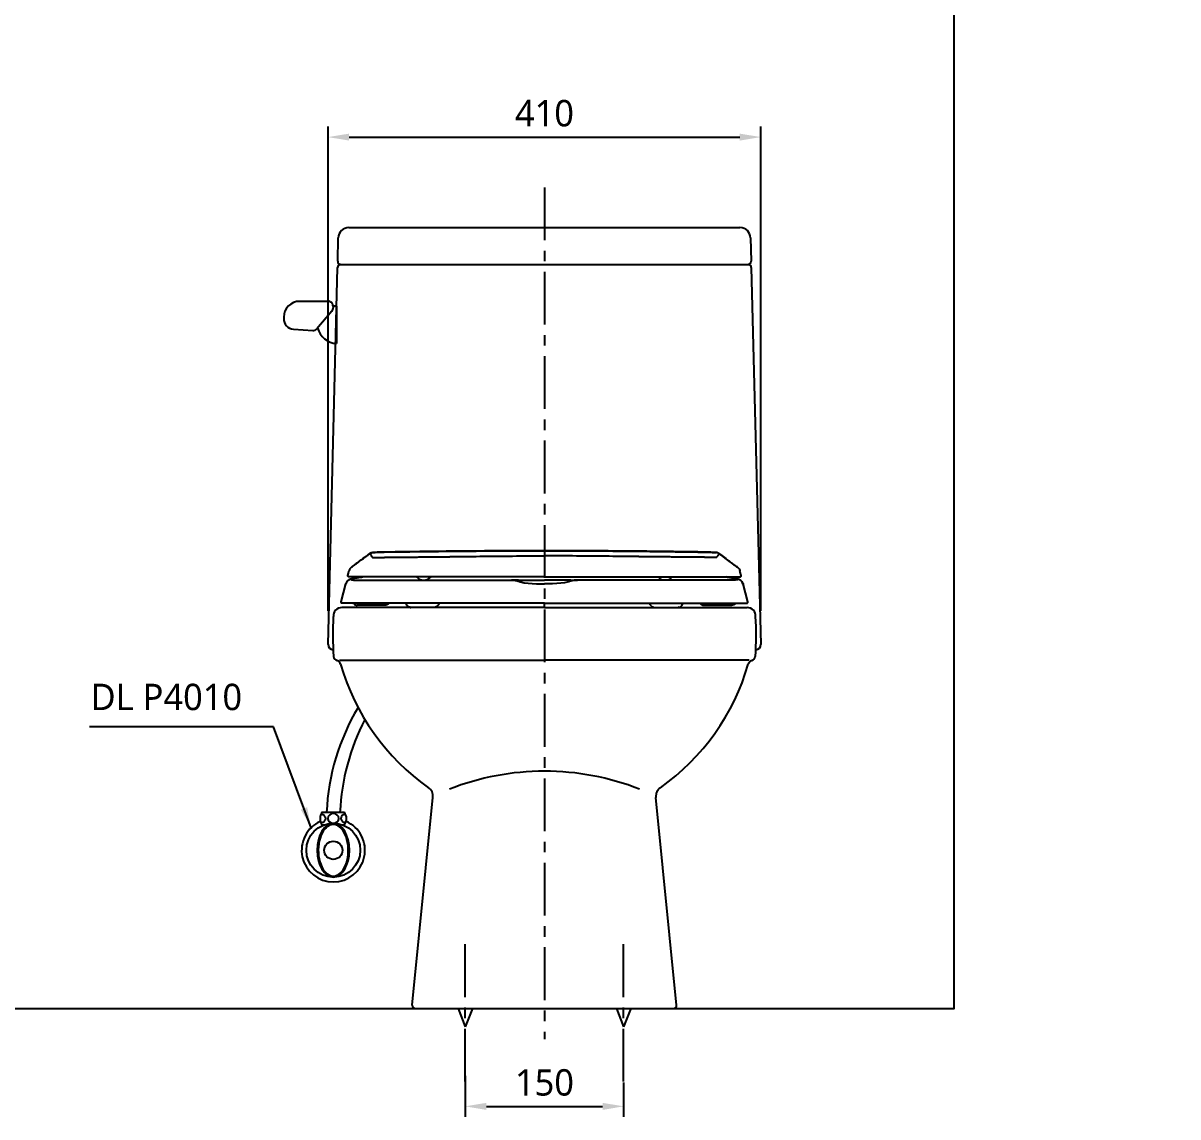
# Model space of a CAD drawing. Extents: x 2337 to 4524, y -14 to 2196.
# Drawn here: x 3431 to 4524, y 55 to 1091 of the extents above; entities that cross this region are included whole.
import ezdxf

# ---------------------------------------------------------------- set-up
doc = ezdxf.new("R2010")
doc.units = 0
doc.header["$LTSCALE"] = 20
doc.header["$MEASUREMENT"] = 0
doc.linetypes.add('CENTER', pattern=[2, 1.25, -0.25, 0.25, -0.25])
doc.layers.get('0').update_dxf_attribs({"linetype": 'CONTINUOUS'})
doc.layers.get('DEFPOINTS').update_dxf_attribs({"linetype": 'CONTINUOUS'})
for name, color, linetype in [('1', 1, 'CONTINUOUS'), ('2', 2, 'CONTINUOUS'), ('3', 3, 'CONTINUOUS'), ('4', 4, 'CONTINUOUS'), ('6', 6, 'CONTINUOUS'), ('CEN', 1, 'CENTER'), ('CENTER', 2, 'CENTER'), ('FAUCET', 4, 'CONTINUOUS')]:
    doc.layers.add(name, color=color, linetype=linetype)
doc.styles.add('GHS', font='romans', dxfattribs={"bigfont": 'ghs'})
doc.styles.get("Standard").update_dxf_attribs({"font": 'NanumGothic.ttf'})
doc.dimstyles.new('ISO-25', dxfattribs={"dimtxt": 15, "dimasz": 15, "dimexe": 5, "dimexo": 0.625, "dimgap": 3, "dimtad": 1, "dimtxsty": 'Standard', "dimcen": 2.5, "dimadec": 0, "dimazin": 0, "dimtfac": 1, "dimtmove": 0, "dimatfit": 3, "dimfxl": 0, "dimarcsym": 0})
doc.dimstyles.get("Standard").update_dxf_attribs({"dimtxt": 0.18, "dimasz": 0.18, "dimexe": 0.18, "dimexo": 0.0625, "dimgap": 0.09, "dimtad": 0, "dimtih": 1, "dimtoh": 1, "dimdec": 4, "dimzin": 0, "dimdsep": 46, "dimtxsty": 'Standard', "dimcen": 0.09, "dimadec": 0, "dimazin": 0, "dimtfac": 1, "dimtdec": 4, "dimtofl": 0, "dimtmove": 0, "dimatfit": 3, "dimfxl": 0, "dimtolj": 1, "dimtzin": 0, "dimarcsym": 0})

# ---------------------------------------------------------------- blocks, each defined once
blk = doc.blocks.new('*D17')
at = {"color": 3, "lineweight": -2}
for p, q in [((3849.5, 93.9), (3849.5, 55.1)), ((3999.5, 87.7), (3999.5, 55.1)), ((3869.5, 65.1), (3979.5, 65.1))]:
    blk.add_line(p, q, dxfattribs=at)
at = {"color": 3}
for points in [[(3869.5, 68.4), (3869.5, 61.7), (3849.5, 65.1)], [(3979.5, 68.4), (3979.5, 61.7), (3999.5, 65.1)]]:
    blk.add_solid(points, dxfattribs=at)
at = {"layer": 'DEFPOINTS', "color": 0}
for p in [(3849.5, 103.9), (3999.5, 97.7), (3999.5, 65.1)]:
    blk.add_point(p, dxfattribs=at)
at = {"color": 2, "insert": (3924.5, 87.6), "char_height": 25, "attachment_point": 5}
blk.add_mtext('\\A1;150', dxfattribs=at)
blk = doc.blocks.new('*D23')
at = {"layer": '3', "color": 3, "lineweight": -2}
for p, q in [((3719.5, 534.7), (3719.5, 993.4)), ((4129.5, 534.7), (4129.5, 993.4)), ((3739.5, 983.4), (4109.5, 983.4))]:
    blk.add_line(p, q, dxfattribs=at)
at = {"layer": '3', "color": 3}
for points in [[(3739.5, 986.7), (3739.5, 980.1), (3719.5, 983.4)], [(4109.5, 986.7), (4109.5, 980.1), (4129.5, 983.4)]]:
    blk.add_solid(points, dxfattribs=at)
at = {"layer": 'DEFPOINTS', "color": 0}
for p in [(4129.5, 983.4), (3719.5, 524.7), (4129.5, 524.7)]:
    blk.add_point(p, dxfattribs=at)
at = {"layer": '3', "color": 2, "insert": (3924.5, 1005.9), "char_height": 25, "attachment_point": 5}
blk.add_mtext('\\A1;410', dxfattribs=at)
blk = doc.blocks.new('A$C6ED65D94')
for p, q in [((192.7, 53.8, 0), (192.7, 53.7, 0)), ((192.7, 49.1, 0), (192.7, 48.9, 0))]:
    blk.add_line(p, q)
at = {"elevation": 0}
for points in [[(9.2, 37.7), (9.5, 37.9), (9.9, 38.2), (10.3, 38.5), (11, 39), (11.9, 39.6), (13, 40.5), (14.3, 41.4), (15.7, 42.5), (17.3, 43.7), (19.2, 45.1), (21.2, 46.6), (23.3, 48.2), (25.4, 49.7), (27.4, 51.2)], [(27.5, 51.2), (26.1, 50.2), (24.8, 49.2), (23.4, 48.2), (22.1, 47.3), (20.8, 46.3), (19.5, 45.3), (19.1, 45), (18.7, 44.7), (18.3, 44.4), (17.9, 44.1), (17.6, 43.9), (17.4, 43.8), (17.2, 43.6), (16.8, 43.3), (16.5, 43.1), (16.3, 42.9), (16.1, 42.8), (15.8, 42.5), (15.4, 42.2), (15, 41.9), (14.5, 41.6), (14, 41.2), (13.4, 40.8), (13, 40.5), (12.7, 40.2), (12.5, 40.1), (12.2, 39.9), (11.8, 39.6), (11.6, 39.4), (11.2, 39.1), (10.9, 38.9), (10.8, 38.9), (10.7, 38.8), (10.7, 38.7), (10.6, 38.7), (10.5, 38.6), (10.4, 38.6), (10.4, 38.5), (10.3, 38.5), (10.3, 38.4), (10.2, 38.4), (10.2, 38.4), (10.1, 38.3), (10.1, 38.3), (10.1, 38.3), (10, 38.3), (10, 38.2), (10, 38.2), (10, 38.2), (9.9, 38.2), (9.9, 38.2), (9.9, 38.2), (9.9, 38.2), (9.9, 38.2)], [(27.5, 51.2), (27.4, 51.2)], [(27.5, 51.2), (27.7, 50.7), (27.9, 50.2), (28.2, 49.8), (28.4, 49.4), (28.6, 49), (28.8, 48.7), (29, 48.4), (29.1, 48.3), (29.3, 48.1), (29.4, 48), (29.5, 47.9), (29.6, 47.7), (29.7, 47.7), (29.7, 47.7), (29.8, 47.6), (29.8, 47.6), (29.9, 47.5), (30, 47.5), (30, 47.5), (30.1, 47.5), (30.2, 47.4), (30.2, 47.4), (30.3, 47.4), (30.4, 47.3), (30.5, 47.3), (30.6, 47.3), (30.7, 47.3), (30.8, 47.3), (30.9, 47.3), (31, 47.3), (31.1, 47.3), (31.1, 47.3), (31.3, 47.3), (31.5, 47.3), (31.6, 47.3), (31.8, 47.3), (32, 47.3), (32.2, 47.4), (32.2, 47.4), (32.3, 47.4), (32.3, 47.4), (32.4, 47.4), (32.5, 47.4), (32.6, 47.4), (32.7, 47.4), (32.7, 47.4), (32.8, 47.4), (32.8, 47.4), (32.9, 47.4), (32.9, 47.4), (32.9, 47.4), (33, 47.4), (33, 47.4), (33.1, 47.4), (33.3, 47.4), (33.4, 47.4), (33.5, 47.4), (33.6, 47.4), (33.7, 47.4), (33.8, 47.4), (33.8, 47.4), (33.9, 47.4), (34, 47.4), (34.2, 47.4), (34.3, 47.4), (34.3, 47.4), (34.4, 47.4), (34.5, 47.4), (34.6, 47.4), (34.7, 47.4), (34.8, 47.4), (35.6, 47.5), (35.7, 47.5), (35.9, 47.5), (36, 47.5), (36.1, 47.5), (36.2, 47.5), (36.4, 47.5), (36.6, 47.5), (36.7, 47.5), (36.9, 47.5), (37.1, 47.5), (37.2, 47.5), (37.4, 47.5), (37.5, 47.5), (37.7, 47.5), (37.9, 47.5), (38.1, 47.5), (38.3, 47.5), (38.5, 47.5), (38.7, 47.5), (38.8, 47.5), (39, 47.5), (39.3, 47.5), (39.6, 47.5), (39.9, 47.5), (40.1, 47.5), (40.4, 47.5), (40.6, 47.5), (40.8, 47.5), (41.4, 47.6), (41.7, 47.6), (41.7, 47.6), (41.8, 47.6), (41.8, 47.6), (41.8, 47.6), (41.9, 47.6), (41.9, 47.6), (41.9, 47.6), (42, 47.6), (42.1, 47.6), (42.2, 47.6), (42.3, 47.6), (42.4, 47.6), (42.5, 47.6), (42.6, 47.6), (42.7, 47.6), (42.8, 47.6), (42.9, 47.6), (43, 47.6), (43.1, 47.6), (43.2, 47.6), (43.4, 47.6), (43.6, 47.6), (43.8, 47.6), (43.9, 47.6), (44, 47.6), (44.1, 47.6), (44.2, 47.6), (44.3, 47.6), (44.4, 47.6), (45.8, 47.6), (47.6, 47.6), (47.8, 47.6), (48.1, 47.6), (48.5, 47.6), (48.8, 47.6), (49.1, 47.6), (49.5, 47.6), (49.8, 47.6), (50.9, 47.6), (51.5, 47.6), (51.5, 47.6), (51.6, 47.6), (51.7, 47.6), (51.7, 47.6), (51.8, 47.6), (51.9, 47.6), (52, 47.7), (52.3, 47.7), (52.6, 47.7), (53.1, 47.7), (53.6, 47.7), (54.2, 47.7), (54.9, 47.7), (55.8, 47.7), (56.7, 47.7), (57.7, 47.7), (58.9, 47.7), (60.3, 47.7), (62.1, 47.7), (64, 47.8), (65.8, 47.8), (67.5, 47.8), (69.2, 47.8), (70.8, 47.8), (72.3, 47.8), (73.6, 47.9), (74.9, 47.9)], [(30.2, 52), (29.9, 52.1)], [(30, 52), (32.4, 52.2), (35.2, 52.4), (38.1, 52.5), (40.9, 52.5)], [(192.7, 53.7), (187.7, 53.7), (182.3, 53.7), (176.7, 53.7), (170.8, 53.7), (164.5, 53.7), (158, 53.7), (151.1, 53.6), (143.7, 53.6), (136, 53.6), (128, 53.5), (125.2, 53.5), (122.4, 53.5), (119.6, 53.4), (116.3, 53.4), (113, 53.4), (109.7, 53.4), (106.6, 53.3), (99.5, 53.3), (92.8, 53.2), (86.4, 53.1), (80.3, 53.1), (74.5, 53), (69, 52.9), (63.9, 52.9), (59.4, 52.8), (55.2, 52.7), (51.2, 52.7), (47.5, 52.6), (44.1, 52.6), (40.9, 52.5)], [(40.9, 52.5), (40.9, 52.6), (40.9, 52.5)], [(40.9, 52.5), (41, 52.5)], [(41, 52.5), (47.4, 52.7), (53.6, 52.7), (59.5, 52.8), (65.1, 52.9), (70.4, 53), (75.4, 53), (80, 53.1), (84.4, 53.1), (88.5, 53.2), (92.2, 53.2), (95.7, 53.3), (99, 53.3), (101.9, 53.3), (104, 53.3), (105.9, 53.4), (107.9, 53.4), (110, 53.4), (113, 53.4), (116.3, 53.5), (119.9, 53.5), (123.9, 53.5), (128.1, 53.5), (132.5, 53.6), (137.2, 53.6), (142.2, 53.6), (147.5, 53.6), (153.2, 53.7), (159.2, 53.7), (165.5, 53.7), (172, 53.7), (178.9, 53.7), (186.1, 53.7), (192.7, 53.8)], [(74.9, 47.9), (76.8, 47.9), (78.8, 47.9), (80.9, 47.9), (84, 48), (84.3, 48), (84.7, 48), (85.1, 48), (85.4, 48), (85.8, 48), (86.2, 48), (86.6, 48), (88.1, 48), (89.7, 48), (91.2, 48), (92.1, 48), (92.8, 48), (93.4, 48), (93.9, 48), (94.2, 48), (94.7, 48), (95.2, 48.1), (95.8, 48.1), (96.5, 48.1), (97, 48.1), (97.4, 48.1), (97.7, 48.1), (98.1, 48.1), (98.6, 48.1), (99, 48.1), (99.3, 48.1), (99.5, 48.1), (99.9, 48.1), (100.2, 48.1), (100.6, 48.1), (100.9, 48.1), (101.1, 48.1), (101.4, 48.1), (101.6, 48.1), (102, 48.1), (102.3, 48.1), (102.5, 48.1), (102.9, 48.1), (103.4, 48.2), (104, 48.2), (104.6, 48.2), (105.1, 48.2), (105.4, 48.2), (105.7, 48.2), (106.1, 48.2), (106.5, 48.2), (107.1, 48.2), (107.7, 48.2), (108.2, 48.3), (108.6, 48.3), (108.9, 48.3), (109.3, 48.3), (109.8, 48.3), (110.3, 48.3), (110.7, 48.3), (111, 48.3), (111.4, 48.3), (112, 48.3), (112.6, 48.3), (113.2, 48.3), (113.6, 48.3), (113.9, 48.3), (114.2, 48.4), (114.4, 48.4), (114.5, 48.4), (114.5, 48.4), (114.8, 48.4), (115.1, 48.4), (115.5, 48.4), (116.6, 48.4), (117.9, 48.4), (119.4, 48.4), (121, 48.5), (122.8, 48.5), (123.8, 48.5), (124.9, 48.5), (126, 48.5), (127, 48.5), (128.1, 48.5), (131.5, 48.6), (134.8, 48.6), (137.6, 48.7), (138.9, 48.7), (139.1, 48.7), (139.6, 48.7), (140.3, 48.7), (141, 48.7), (145.4, 48.7), (149.7, 48.8), (154, 48.8), (158.2, 48.8), (162.3, 48.8), (166.3, 48.9), (170.1, 48.9), (174.4, 48.9), (178.5, 48.9), (182.4, 48.9), (186, 48.9), (189.5, 48.9), (192.7, 48.9)], [(344.4, 52.5), (338, 52.7), (331.8, 52.7), (325.9, 52.8), (320.3, 52.9), (315, 53), (310, 53), (305.4, 53.1), (301, 53.1), (296.9, 53.2), (293.2, 53.2), (289.7, 53.3), (286.4, 53.3), (283.5, 53.3), (281.4, 53.3), (279.5, 53.4), (277.5, 53.4), (275.4, 53.4), (272.4, 53.4), (269.1, 53.5), (265.5, 53.5), (261.5, 53.5), (257.3, 53.5), (252.9, 53.6), (248.2, 53.6), (243.2, 53.6), (237.9, 53.6), (232.2, 53.7), (226.2, 53.7), (219.9, 53.7), (213.4, 53.7), (206.5, 53.7), (199.3, 53.7), (192.7, 53.8)], [(192.7, 53.7), (197.7, 53.7), (203, 53.7), (208.7, 53.7), (214.6, 53.7), (220.9, 53.7), (227.4, 53.7), (234.3, 53.6), (241.7, 53.6), (249.4, 53.6), (257.4, 53.5), (260.1, 53.5), (263, 53.5), (265.8, 53.4), (269.1, 53.4), (272.4, 53.4), (275.7, 53.4), (278.8, 53.3), (285.9, 53.3), (292.6, 53.2), (299, 53.1), (305.1, 53.1), (310.9, 53), (316.4, 52.9), (321.5, 52.9), (326, 52.8), (330.2, 52.7), (334.2, 52.7), (337.9, 52.6), (341.3, 52.6), (344.5, 52.5)], [(310.5, 47.9), (308.6, 47.9), (306.6, 47.9), (304.5, 47.9), (301.4, 48), (301.1, 48), (300.7, 48), (300.3, 48), (300, 48), (299.6, 48), (299.2, 48), (298.8, 48), (297.3, 48), (295.7, 48), (294.2, 48), (293.3, 48), (292.6, 48), (292, 48), (291.5, 48), (291.2, 48), (290.7, 48), (290.2, 48.1), (289.6, 48.1), (288.9, 48.1), (288.4, 48.1), (288, 48.1), (287.7, 48.1), (287.3, 48.1), (286.8, 48.1), (286.4, 48.1), (286.1, 48.1), (285.9, 48.1), (285.5, 48.1), (285.2, 48.1), (284.8, 48.1), (284.5, 48.1), (284.3, 48.1), (284, 48.1), (283.8, 48.1), (283.4, 48.1), (283.1, 48.1), (282.9, 48.1), (282.5, 48.1), (282, 48.2), (281.4, 48.2), (280.8, 48.2), (280.3, 48.2), (280, 48.2), (279.7, 48.2), (279.3, 48.2), (278.9, 48.2), (278.3, 48.2), (277.7, 48.2), (277.2, 48.3), (276.8, 48.3), (276.5, 48.3), (276.1, 48.3), (275.6, 48.3), (275.1, 48.3), (274.7, 48.3), (274.4, 48.3), (274, 48.3), (273.4, 48.3), (272.8, 48.3), (272.2, 48.3), (271.8, 48.3), (271.5, 48.3), (271.2, 48.4), (271, 48.4), (270.9, 48.4), (270.9, 48.4), (270.6, 48.4), (270.3, 48.4), (269.9, 48.4), (268.8, 48.4), (267.5, 48.4), (266, 48.4), (264.4, 48.5), (262.6, 48.5), (261.6, 48.5), (260.5, 48.5), (259.4, 48.5), (258.4, 48.5), (257.3, 48.5), (253.9, 48.6), (250.6, 48.6), (247.8, 48.7), (246.5, 48.7), (246.3, 48.7), (245.8, 48.7), (245.1, 48.7), (244.4, 48.7), (240, 48.7), (235.7, 48.8), (231.4, 48.8), (227.2, 48.8), (223.1, 48.8), (219.1, 48.9), (215.3, 48.9), (211, 48.9), (206.9, 48.9), (203, 48.9), (199.3, 48.9), (195.9, 48.9), (192.7, 48.9)], [(357.9, 51.2), (357.7, 50.7), (357.5, 50.2), (357.2, 49.8), (357, 49.4), (356.8, 49), (356.6, 48.7), (356.4, 48.4), (356.3, 48.3), (356.1, 48.1), (356, 48), (355.9, 47.9), (355.8, 47.7), (355.7, 47.7), (355.7, 47.7), (355.6, 47.6), (355.6, 47.6), (355.5, 47.5), (355.4, 47.5), (355.4, 47.5), (355.3, 47.5), (355.2, 47.4), (355.2, 47.4), (355.1, 47.4), (355, 47.3), (354.9, 47.3), (354.8, 47.3), (354.7, 47.3), (354.6, 47.3), (354.5, 47.3), (354.4, 47.3), (354.3, 47.3), (354.2, 47.3), (354.1, 47.3), (353.9, 47.3), (353.8, 47.3), (353.6, 47.3), (353.4, 47.3), (353.2, 47.4), (353.2, 47.4), (353.1, 47.4), (353.1, 47.4), (353, 47.4), (352.9, 47.4), (352.8, 47.4), (352.7, 47.4), (352.7, 47.4), (352.6, 47.4), (352.6, 47.4), (352.5, 47.4), (352.5, 47.4), (352.5, 47.4), (352.4, 47.4), (352.4, 47.4), (352.3, 47.4), (352.1, 47.4), (352, 47.4), (351.9, 47.4), (351.8, 47.4), (351.7, 47.4), (351.6, 47.4), (351.6, 47.4), (351.5, 47.4), (351.4, 47.4), (351.2, 47.4), (351.1, 47.4), (351, 47.4), (351, 47.4), (350.9, 47.4), (350.8, 47.4), (350.7, 47.4), (350.6, 47.4), (349.8, 47.5), (349.7, 47.5), (349.5, 47.5), (349.4, 47.5), (349.3, 47.5), (349.2, 47.5), (349, 47.5), (348.8, 47.5), (348.7, 47.5), (348.5, 47.5), (348.3, 47.5), (348.2, 47.5), (348, 47.5), (347.9, 47.5), (347.7, 47.5), (347.5, 47.5), (347.3, 47.5), (347.1, 47.5), (346.9, 47.5), (346.7, 47.5), (346.6, 47.5), (346.4, 47.5), (346.1, 47.5), (345.8, 47.5), (345.5, 47.5), (345.2, 47.5), (345, 47.5), (344.8, 47.5), (344.6, 47.5), (344, 47.6), (343.7, 47.6), (343.7, 47.6), (343.6, 47.6), (343.6, 47.6), (343.6, 47.6), (343.5, 47.6), (343.5, 47.6), (343.5, 47.6), (343.4, 47.6), (343.3, 47.6), (343.2, 47.6), (343.1, 47.6), (343, 47.6), (342.9, 47.6), (342.8, 47.6), (342.7, 47.6), (342.6, 47.6), (342.5, 47.6), (342.4, 47.6), (342.3, 47.6), (342.2, 47.6), (342, 47.6), (341.8, 47.6), (341.6, 47.6), (341.5, 47.6), (341.4, 47.6), (341.3, 47.6), (341.2, 47.6), (341.1, 47.6), (341, 47.6), (339.5, 47.6), (337.8, 47.6), (337.6, 47.6), (337.2, 47.6), (336.9, 47.6), (336.6, 47.6), (336.3, 47.6), (335.9, 47.6), (335.6, 47.6), (334.5, 47.6), (333.9, 47.6), (333.9, 47.6), (333.8, 47.6), (333.7, 47.6), (333.7, 47.6), (333.6, 47.6), (333.5, 47.6), (333.4, 47.7), (333.1, 47.7), (332.8, 47.7), (332.3, 47.7), (331.8, 47.7), (331.2, 47.7), (330.5, 47.7), (329.6, 47.7), (328.7, 47.7), (327.7, 47.7), (326.5, 47.7), (325.1, 47.7), (323.3, 47.7), (321.4, 47.8), (319.6, 47.8), (317.8, 47.8), (316.2, 47.8), (314.6, 47.8), (313.1, 47.8), (311.7, 47.9), (310.5, 47.9)], [(344.5, 52.5), (344.4, 52.5)], [(344.5, 52.5), (344.5, 52.6), (344.5, 52.5)], [(355.4, 52), (353, 52.2), (350.2, 52.4), (347.3, 52.5), (344.5, 52.5)], [(355.2, 52), (355.5, 52.1)], [(357.9, 51.2), (358, 51.2)], [(357.9, 51.2), (359.3, 50.2), (360.6, 49.2), (362, 48.2), (363.3, 47.3), (364.6, 46.3), (365.9, 45.3), (366.3, 45), (366.7, 44.7), (367.1, 44.4), (367.5, 44.1), (367.8, 43.9), (367.9, 43.8), (368.2, 43.6), (368.6, 43.3), (368.9, 43.1), (369.1, 42.9), (369.3, 42.8), (369.6, 42.5), (370, 42.2), (370.4, 41.9), (370.9, 41.6), (371.4, 41.2), (371.9, 40.8), (372.4, 40.5), (372.7, 40.2), (372.9, 40.1), (373.2, 39.9), (373.5, 39.6), (373.8, 39.4), (374.2, 39.1), (374.5, 38.9), (374.6, 38.9), (374.6, 38.8), (374.7, 38.7), (374.8, 38.7), (374.9, 38.6), (375, 38.6), (375, 38.5), (375.1, 38.5), (375.1, 38.4), (375.2, 38.4), (375.2, 38.4), (375.3, 38.3), (375.3, 38.3), (375.3, 38.3), (375.4, 38.3), (375.4, 38.2), (375.4, 38.2), (375.4, 38.2), (375.5, 38.2), (375.5, 38.2), (375.5, 38.2), (375.5, 38.2), (375.5, 38.2)], [(376.1, 37.7), (375.9, 37.9), (375.5, 38.2), (375.1, 38.5), (374.4, 39), (373.5, 39.6), (372.4, 40.5), (371.1, 41.4), (369.7, 42.5), (368.1, 43.7), (366.2, 45.1), (364.2, 46.6), (362.1, 48.2), (360, 49.7), (358, 51.2)], [(6.5, 30.4), (6.5, 30.5), (6.6, 30.7), (6.6, 30.9), (6.7, 31.1), (6.7, 31.2), (6.7, 31.4), (6.8, 31.6), (6.8, 31.7), (6.9, 31.9), (6.9, 32), (6.9, 32.2), (7, 32.2), (7, 32.2), (7, 32.3), (7, 32.3), (7, 32.4), (7, 32.4), (7, 32.5), (7.1, 32.6), (7.1, 32.8), (7.2, 33), (7.2, 33.2), (7.3, 33.5), (7.4, 33.7), (7.4, 34), (7.5, 34.3), (7.6, 34.6), (7.6, 34.8)], [(7.7, 35), (7.7, 34.9), (7.7, 34.9), (7.7, 34.9), (7.7, 34.9), (7.7, 34.8), (7.7, 34.8), (7.7, 34.8), (7.7, 34.8), (7.7, 34.8), (7.7, 34.8), (7.7, 34.8), (7.7, 34.8), (7.7, 34.8), (7.7, 34.8), (7.7, 34.8), (7.7, 34.8), (7.7, 34.8), (7.7, 34.8), (7.7, 34.8), (7.7, 34.8), (7.7, 34.8), (7.7, 34.8), (7.7, 34.8), (7.7, 34.8), (7.7, 34.8), (7.6, 34.8), (7.6, 34.8)], [(7.8, 35.2), (7.7, 35.1)], [(7.8, 35.2), (7.8, 35.2), (7.7, 35.1)], [(7.7, 35.1), (7.7, 35), (7.7, 35), (7.7, 35)], [(8.4, 36.6), (8.1, 36.1), (7.8, 35.2)], [(9.9, 38.2), (9.2, 37.6), (8.6, 36.9), (8.4, 36.6)], [(8.4, 36.6), (8.4, 36.6), (8.6, 36.9)], [(8.6, 36.9), (8.6, 36.9), (8.9, 37.3), (9.2, 37.6), (9.2, 37.7)], [(375.5, 38.2), (376.2, 37.6), (376.8, 36.9), (377, 36.6)], [(376.8, 36.9), (376.8, 36.9), (376.5, 37.3), (376.2, 37.6), (376.1, 37.7)], [(377, 36.6), (377, 36.6), (376.8, 36.9)], [(377, 36.6), (377.3, 36.1), (377.6, 35.2)], [(377.6, 35.2), (377.7, 35.1)], [(377.6, 35.2), (377.6, 35.2), (377.7, 35.1)], [(377.7, 35.1), (377.7, 35), (377.7, 35), (377.7, 35)], [(377.7, 35), (377.7, 34.9), (377.7, 34.9), (377.7, 34.9), (377.7, 34.9), (377.7, 34.8), (377.7, 34.8), (377.7, 34.8), (377.7, 34.8), (377.7, 34.8), (377.7, 34.8), (377.7, 34.8), (377.7, 34.8), (377.7, 34.8), (377.7, 34.8), (377.7, 34.8), (377.7, 34.8), (377.7, 34.8), (377.7, 34.8), (377.7, 34.8), (377.7, 34.8), (377.7, 34.8), (377.7, 34.8), (377.7, 34.8), (377.7, 34.8), (377.7, 34.8), (377.7, 34.8), (377.8, 34.8)], [(378.9, 30.4), (378.9, 30.5), (378.8, 30.7), (378.8, 30.9), (378.7, 31.1), (378.7, 31.2), (378.7, 31.4), (378.6, 31.6), (378.6, 31.7), (378.5, 31.9), (378.5, 32), (378.4, 32.2), (378.4, 32.2), (378.4, 32.2), (378.4, 32.3), (378.4, 32.3), (378.4, 32.4), (378.4, 32.4), (378.4, 32.5), (378.3, 32.6), (378.3, 32.8), (378.2, 33), (378.2, 33.2), (378.1, 33.5), (378, 33.7), (378, 34), (377.9, 34.3), (377.8, 34.6), (377.8, 34.8)], [(0, 5.4), (4.6, 22.3)], [(4.6, 22.3), (4.5, 22.2), (4.5, 22.2)], [(9.8, 27), (9, 26.8), (8.1, 26.5), (7.3, 26.1), (6.6, 25.5), (5.9, 24.8), (5.3, 24), (4.9, 23.2), (4.6, 22.3)], [(4.8, 22.5), (4.7, 22.5), (4.6, 22.3)], [(4.8, 22.5), (4.8, 22.6), (5.1, 23.4), (5.4, 24), (5.8, 24.6), (6.3, 25.2), (6.8, 25.6), (7.2, 25.9), (7.5, 26.2), (7.9, 26.4), (8.2, 26.6), (8.5, 26.7), (8.8, 26.8), (9.3, 27), (9.8, 27.1), (10.3, 27.2), (10.9, 27.4), (11.2, 27.4)], [(7, 29.2), (6.7, 29.4), (6.5, 29.7), (6.4, 30), (6.5, 30.4)], [(192.7, 29.1), (188.2, 29.1), (184.1, 29.1), (180.3, 29.1), (176.7, 29.1), (173.5, 29.1), (170.5, 29.1), (167.9, 29.1), (165.8, 29.1), (163.9, 29.1), (162.1, 29.1), (160.4, 29.1), (158.6, 29.1), (156.8, 29.1), (150.7, 29.1), (144.6, 29.1), (138.6, 29.1), (132.6, 29.1), (126.8, 29.1), (121.1, 29.1), (115.6, 29.1), (110.3, 29.1), (105.1, 29.1), (100.1, 29.1), (95.2, 29.1), (90.6, 29.1), (86.2, 29.1), (81.9, 29.1), (77.8, 29.1), (73.8, 29.1), (69.9, 29.1), (64.9, 29.1), (60.2, 29.1), (55.6, 29.1), (50.9, 29.1), (46.5, 29.1), (42.3, 29.1), (38.3, 29.1), (34.6, 29.1), (31, 29.1), (27.7, 29.1), (24.7, 29.1), (21.9, 29.1), (19.4, 29.1), (17.2, 29.1), (15.3, 29.1), (13.7, 29.1), (12.4, 29.1), (11.3, 29.1), (10.4, 29.1), (9.8, 29.1), (9.3, 29.1), (8.6, 29.1), (8.1, 29.1), (7.6, 29.1), (7.5, 29.1), (7.5, 29.1), (7.4, 29.1), (7.4, 29.1), (7.3, 29.1), (7.3, 29.1), (7.3, 29.1), (7.2, 29.1), (7.2, 29.1), (7.2, 29.1), (7.1, 29.2), (7.1, 29.2), (7.1, 29.2), (7, 29.2), (7, 29.2)], [(20.2, 29.1), (19.9, 29.1), (19.1, 28.9), (18.6, 28.8), (17.9, 28.7), (17.7, 28.7), (17.5, 28.6), (17.2, 28.6), (17, 28.5), (16.8, 28.5), (16.6, 28.5), (16.4, 28.4), (15.8, 28.3), (15.3, 28.2), (14.7, 28.1), (14, 28), (13.1, 27.8), (12.5, 27.7), (12, 27.6), (11.4, 27.5), (11, 27.4), (10.8, 27.3), (10.6, 27.3), (10.3, 27.2), (10.1, 27.2), (10, 27.1), (9.9, 27.1), (9.9, 27.1), (9.9, 27.1), (9.8, 27.1), (9.8, 27)], [(9.8, 27), (9.8, 26.7), (9.8, 26.5), (9.9, 26.4), (10, 26.3), (10.3, 26.2), (10.9, 26.1), (11.2, 26.1), (11.6, 26.1), (12, 26), (12.4, 26), (13, 26), (13.7, 26), (14.7, 25.9), (16, 25.9), (17.6, 25.9), (19.3, 25.9), (21.4, 25.9), (23.8, 25.9), (26.4, 26), (29.3, 26), (32.5, 26), (35.9, 26), (39.6, 26), (43.6, 26), (47.4, 26), (51.5, 26), (55.8, 26), (60.2, 26), (64.9, 26), (69.8, 26), (73.6, 26), (77.6, 26), (81.6, 26), (85.8, 26), (90.2, 26), (94.7, 26), (99.4, 26), (104.3, 26), (109.3, 26), (114.1, 26), (118.9, 26), (123.9, 26), (129, 26), (134.2, 26), (139.5, 26), (144.9, 26), (150.4, 26), (155.9, 26), (161.5, 26)], [(11.2, 27.4), (11.5, 27.5), (12.7, 27.7), (14, 28), (15, 28.2), (16, 28.4), (17, 28.5), (18.1, 28.7), (19.3, 28.9), (20.3, 29.1)], [(161.5, 26), (162.3, 26), (163.2, 25.9), (164.2, 25.8), (165.3, 25.6), (166.5, 25.3), (167.2, 25.2), (167.7, 25), (168.2, 24.9), (168.9, 24.6), (169.4, 24.4), (170, 24.2)], [(167.8, 26), (166.4, 26), (163.9, 26), (161.5, 26)], [(167.8, 26), (170.6, 26), (174.9, 26), (179.3, 26), (183.8, 26), (188.3, 25.9), (192.7, 25.9)], [(168.1, 26), (167.8, 26)], [(170, 24.2), (173.6, 23.5), (177.3, 23.1), (181.1, 22.8), (185, 22.6), (188.8, 22.5), (192.7, 22.5)], [(192.7, 29.1), (197.2, 29.1), (201.3, 29.1), (205.1, 29.1), (208.7, 29.1), (211.9, 29.1), (214.9, 29.1), (217.5, 29.1), (219.6, 29.1), (221.5, 29.1), (223.3, 29.1), (225, 29.1), (226.8, 29.1), (228.6, 29.1), (234.7, 29.1), (240.8, 29.1), (246.8, 29.1), (252.8, 29.1), (258.6, 29.1), (264.2, 29.1), (269.8, 29.1), (275.1, 29.1), (280.3, 29.1), (285.3, 29.1), (290.2, 29.1), (294.8, 29.1), (299.2, 29.1), (303.5, 29.1), (307.6, 29.1), (311.6, 29.1), (315.5, 29.1), (320.5, 29.1), (325.2, 29.1), (329.8, 29.1), (334.5, 29.1), (338.9, 29.1), (343.1, 29.1), (347.1, 29.1), (350.8, 29.1), (354.4, 29.1), (357.7, 29.1), (360.7, 29.1), (363.5, 29.1), (366, 29.1), (368.2, 29.1), (370.1, 29.1), (371.7, 29.1), (373, 29.1), (374.1, 29.1), (375, 29.1), (375.6, 29.1), (376.1, 29.1), (376.8, 29.1), (377.3, 29.1), (377.8, 29.1), (377.8, 29.1), (377.9, 29.1), (378, 29.1), (378, 29.1), (378.1, 29.1), (378.1, 29.1), (378.1, 29.1), (378.2, 29.1), (378.2, 29.1), (378.2, 29.1), (378.3, 29.2), (378.3, 29.2), (378.3, 29.2), (378.4, 29.2), (378.4, 29.2)], [(217.6, 26), (214.8, 26), (210.5, 26), (206.1, 26), (201.6, 26), (197.1, 25.9), (192.7, 25.9)], [(215.4, 24.2), (211.8, 23.5), (208.1, 23.1), (204.3, 22.8), (200.4, 22.6), (196.6, 22.5), (192.7, 22.5)], [(223.9, 26), (223.1, 26), (222.2, 25.9), (221.2, 25.8), (220.1, 25.6), (218.9, 25.3), (218.2, 25.2), (217.7, 25), (217.2, 24.9), (216.5, 24.6), (216, 24.4), (215.4, 24.2)], [(217.2, 26), (217.6, 26)], [(217.6, 26), (219, 26), (221.5, 26), (223.9, 26)], [(375.6, 27), (375.6, 26.7), (375.6, 26.5), (375.5, 26.4), (375.4, 26.3), (375.1, 26.2), (374.5, 26.1), (374.2, 26.1), (373.8, 26.1), (373.4, 26), (373, 26), (372.4, 26), (371.7, 26), (370.7, 25.9), (369.4, 25.9), (367.8, 25.9), (366.1, 25.9), (364, 25.9), (361.6, 25.9), (359, 26), (356.1, 26), (352.9, 26), (349.5, 26), (345.8, 26), (341.8, 26), (338, 26), (333.9, 26), (329.6, 26), (325.2, 26), (320.5, 26), (315.6, 26), (311.8, 26), (307.8, 26), (303.8, 26), (299.6, 26), (295.2, 26), (290.7, 26), (286, 26), (281.1, 26), (276.1, 26), (271.3, 26), (266.5, 26), (261.5, 26), (256.4, 26), (251.2, 26), (245.9, 26), (240.5, 26), (235, 26), (229.5, 26), (223.9, 26)], [(374.2, 27.4), (373.9, 27.5), (372.7, 27.7), (371.4, 28), (370.4, 28.2), (369.4, 28.4), (368.4, 28.5), (367.3, 28.7), (366.1, 28.9), (365.1, 29.1)], [(365.2, 29.1), (365.5, 29.1), (366.2, 28.9), (366.8, 28.8), (367.5, 28.7), (367.7, 28.7), (367.9, 28.6), (368.2, 28.6), (368.4, 28.5), (368.6, 28.5), (368.8, 28.5), (369, 28.4), (369.6, 28.3), (370.1, 28.2), (370.7, 28.1), (371.4, 28), (372.3, 27.8), (372.9, 27.7), (373.3, 27.6), (374, 27.5), (374.3, 27.4), (374.6, 27.3), (374.8, 27.3), (375.1, 27.2), (375.3, 27.2), (375.4, 27.1), (375.5, 27.1), (375.5, 27.1), (375.5, 27.1), (375.6, 27.1), (375.6, 27)], [(380.6, 22.5), (380.6, 22.6), (380.3, 23.4), (380, 24), (379.6, 24.6), (379.1, 25.2), (378.6, 25.6), (378.2, 25.9), (377.9, 26.2), (377.5, 26.4), (377.2, 26.6), (376.9, 26.7), (376.6, 26.8), (376.1, 27), (375.6, 27.1), (375, 27.2), (374.5, 27.4), (374.2, 27.4)], [(375.6, 27), (376.4, 26.8), (377.3, 26.5), (378.1, 26.1), (378.8, 25.5), (379.5, 24.8), (380.1, 24), (380.5, 23.2), (380.8, 22.3)], [(378.4, 29.2), (378.7, 29.4), (378.9, 29.7), (379, 30), (378.9, 30.4)], [(380.6, 22.5), (380.7, 22.5), (380.8, 22.3)], [(380.8, 22.3), (380.9, 22.2), (380.9, 22.2)], [(385.4, 5.4), (380.8, 22.3)], [(0.5, 4.2), (0.3, 4.4), (0.1, 4.7), (0, 5), (0, 5.4)], [(192.7, 4.1), (191.7, 4.1), (188, 4.1), (184.4, 4.1), (181.1, 4.1), (178.1, 4.1), (175.3, 4.1), (172.8, 4.1), (170.5, 4.1), (168.3, 4.1), (166.5, 4.1), (164.6, 4.1), (162.8, 4.1), (161, 4.1), (159.1, 4.1), (154, 4.1), (148.8, 4.1), (143.8, 4.1), (138.7, 4.1), (133.7, 4.1), (128.3, 4.1), (122.9, 4.1), (117.6, 4.1), (112.5, 4.1), (107.4, 4.1), (102.6, 4.1), (98, 4.1), (93.4, 4.1), (89.1, 4.1), (84.8, 4.1), (80.6, 4.1), (76.7, 4.1), (72.8, 4.1), (69.1, 4.1), (64.4, 4.1), (59.8, 4.1), (55.4, 4.1), (50.6, 4.1), (46, 4.1), (41.6, 4.1), (37.4, 4.1), (33.5, 4.1), (29.8, 4.1), (25.9, 4.1), (22.3, 4.1), (19, 4.1), (16, 4.1), (13.3, 4.1), (10.9, 4.1), (8.9, 4.1), (7.2, 4.1), (5.8, 4.1), (4.6, 4.1), (3.8, 4.1), (3.1, 4.1), (2.6, 4.1), (2.3, 4.1), (1.9, 4.1), (1.6, 4.1), (1.3, 4.1), (1.2, 4.1), (1.1, 4.1), (1, 4.1), (1, 4.1), (1, 4.1), (1, 4.1), (0.9, 4.1), (0.9, 4.1), (0.9, 4.1), (0.9, 4.1), (0.9, 4.1), (0.8, 4.1), (0.8, 4.1), (0.8, 4.2), (0.7, 4.2), (0.7, 4.2), (0.7, 4.2), (0.6, 4.2), (0.6, 4.2), (0.5, 4.2)], [(0.7, 4.2), (0.7, 4.2), (0.7, 4.2)], [(12.7, 3.1), (13.2, 2.7), (13.9, 2.4), (14.6, 2.2)], [(14.6, 2.2), (14.7, 2.1)], [(14.7, 2.1), (14.9, 2.1)], [(14.9, 2.1), (15.3, 2.1)], [(41.3, 2.1), (41, 2.1)], [(42.6, 2.2), (42.4, 2.2), (42.1, 2.2), (41.8, 2.1), (41.3, 2.1)], [(44.4, 3.1), (44.4, 3.1), (43.8, 2.7), (43.2, 2.4), (42.6, 2.2)], [(45.4, 4.1), (45.2, 3.9), (44.3, 3)], [(63.1, 1.3), (62.9, 1.6), (62.4, 2.3), (61.9, 3.1), (61.4, 3.9), (61.4, 4.1)], [(63.1, 1.4), (63.1, 1.4)], [(65.2, 0.2), (64.5, 0.4), (64, 0.7), (63.4, 1.1), (63.1, 1.4)], [(65.2, 0.2), (65.6, 0.1), (66, 0.1)], [(66.2, 0.1), (66.1, 0.1), (65.7, 0.1), (65.2, 0.2)], [(66, 0.1), (65.9, 0.1)], [(91.5, 1.5), (90.9, 0.9), (90.2, 0.5), (89.4, 0.2), (88.5, 0.1)], [(192.7, 4.1), (193.7, 4.1), (197.4, 4.1), (201, 4.1), (204.3, 4.1), (207.3, 4.1), (210.1, 4.1), (212.6, 4.1), (214.9, 4.1), (217.1, 4.1), (218.9, 4.1), (220.8, 4.1), (222.6, 4.1), (224.4, 4.1), (226.3, 4.1), (231.4, 4.1), (236.5, 4.1), (241.6, 4.1), (246.7, 4.1), (251.6, 4.1), (257.1, 4.1), (262.5, 4.1), (267.8, 4.1), (272.9, 4.1), (277.9, 4.1), (282.8, 4.1), (287.4, 4.1), (292, 4.1), (296.3, 4.1), (300.6, 4.1), (304.8, 4.1), (308.7, 4.1), (312.6, 4.1), (316.3, 4.1), (321, 4.1), (325.6, 4.1), (330, 4.1), (334.8, 4.1), (339.4, 4.1), (343.8, 4.1), (348, 4.1), (351.9, 4.1), (355.6, 4.1), (359.5, 4.1), (363.1, 4.1), (366.4, 4.1), (369.4, 4.1), (372.1, 4.1), (374.5, 4.1), (376.5, 4.1), (378.2, 4.1), (379.6, 4.1), (380.8, 4.1), (381.6, 4.1), (382.3, 4.1), (382.7, 4.1), (383.1, 4.1), (383.5, 4.1), (383.8, 4.1), (384.1, 4.1), (384.2, 4.1), (384.3, 4.1), (384.4, 4.1), (384.4, 4.1), (384.4, 4.1), (384.4, 4.1), (384.5, 4.1), (384.5, 4.1), (384.5, 4.1), (384.5, 4.1), (384.5, 4.1), (384.6, 4.1), (384.6, 4.1), (384.6, 4.2), (384.7, 4.2), (384.7, 4.2), (384.7, 4.2), (384.8, 4.2), (384.8, 4.2), (384.9, 4.2)], [(293.8, 1.5), (294.5, 0.9), (295.2, 0.5), (296, 0.2), (296.9, 0.1)], [(319.2, 0.1), (319.3, 0.1), (319.7, 0.1), (320.2, 0.2)], [(320.2, 0.2), (319.8, 0.1), (319.4, 0.1)], [(319.4, 0.1), (319.5, 0.1)], [(320.2, 0.2), (320.8, 0.4), (321.4, 0.7), (322, 1.1), (322.3, 1.4)], [(322.3, 1.3), (322.5, 1.6), (323, 2.3), (323.5, 3.1), (324, 3.9), (324, 4.1)], [(322.3, 1.4), (322.3, 1.4)], [(340, 4.1), (340.2, 3.9), (341.1, 3)], [(341, 3.1), (341, 3.1), (341.6, 2.7), (342.2, 2.4), (342.8, 2.2)], [(342.8, 2.2), (343, 2.2), (343.3, 2.2), (343.6, 2.1), (344.1, 2.1)], [(344.1, 2.1), (344.4, 2.1)], [(370.5, 2.1), (370.1, 2.1)], [(370.7, 2.1), (370.5, 2.1)], [(370.8, 2.2), (370.7, 2.1)], [(372.7, 3.1), (372.2, 2.7), (371.5, 2.4), (370.8, 2.2)], [(384.7, 4.2), (384.7, 4.2), (384.7, 4.2)], [(384.9, 4.2), (385.1, 4.4), (385.3, 4.7), (385.4, 5), (385.4, 5.4)]]:
    blk.add_lwpolyline(points, dxfattribs=at)
for centre, radius, start, end in [((30.3, 47.1, 0), 5, 94.4687, 125.3861), ((355.1, 47.1, 0), 5, 54.6139, 85.5313), ((7.4, 30.1, 0), 1, 165.0001, 170.8598), ((7.4, 30.1, 0), 1, 225.9442, 242.7767), ((7.4, 30.1, 0), 1, 249.3984, 256.2409), ((75.4, 32.3, 0), 5, 219.4318, 221.1121), ((78.4, 34.9, 0), 9, 221.1121, 256.8854), ((78.4, 34.9, 0), 9, 282.516, 318.8879), ((81.4, 32.3, 0), 5, 318.8879, 320.5176), ((304, 32.3, 0), 5, 219.4824, 221.1121), ((307, 34.9, 0), 9, 221.1121, 257.484), ((307, 34.9, 0), 9, 283.1146, 318.8879), ((310, 32.3, 0), 5, 318.8879, 320.5682), ((378, 30.1, 0), 1, 283.7591, 290.6016), ((378, 30.1, 0), 1, 297.2233, 314.0558), ((378, 30.1, 0), 1, 9.1402, 14.9999)]:
    blk.add_arc(centre, radius, start, end)
at = {"extrusion": (0, 0, -1)}
blk.add_ellipse((30.3, 47.1, 0), major_axis=(4.93, 0.84), ratio=0.990051, start_param=4.293492, end_param=4.862552, dxfattribs=at)
blk.add_ellipse((355.1, 47.1, 0), major_axis=(-4.93, 0.84), ratio=0.990051, start_param=4.293492, end_param=4.862552)
for points in [[(40.9, 52.5, 0), (39.7, 52.5, 0), (37.2, 52.4, 0), (33.6, 52.3, 0), (31.3, 52.1, 0), (30.2, 52, 0)], [(344.5, 52.5, 0), (345.7, 52.5, 0), (348.2, 52.4, 0), (351.8, 52.3, 0), (354.1, 52.1, 0), (355.2, 52, 0)], [(12.7, 3.1, 0), (12.3, 3.4, 0), (12, 3.8, 0), (11.7, 4.1, 0)], [(16.8, 2.1, 0), (16.5, 2.1, 0), (16.2, 2.1, 0), (16, 2.1, 0)], [(22.3, 2.1, 0), (20.4, 2.1, 0), (18.5, 2.1, 0), (16.8, 2.1, 0)], [(34.8, 2.1, 0), (32.7, 2.1, 0), (28.5, 2.1, 0), (24.3, 2.1, 0), (22.3, 2.1, 0)], [(40.2, 2.1, 0), (38.5, 2.1, 0), (36.7, 2.1, 0), (34.8, 2.1, 0)], [(41, 2.1, 0), (40.8, 2.1, 0), (40.5, 2.1, 0), (40.2, 2.1, 0)], [(66.6, 0.1, 0), (66.4, 0.1, 0), (66.3, 0.1, 0), (66.2, 0.1, 0)], [(68.3, 0.1, 0), (68, 0.1, 0), (67.3, 0.1, 0), (66.8, 0.1, 0), (66.6, 0.1, 0)], [(69.3, 0.1, 0), (69, 0.1, 0), (68.6, 0.1, 0), (68.3, 0.1, 0)], [(75, 0.1, 0), (73.2, 0.1, 0), (71.3, 0.1, 0), (69.3, 0.1, 0)], [(85.2, 0.1, 0), (83.8, 0.1, 0), (80.8, 0.1, 0), (77, 0.1, 0), (75, 0.1, 0)], [(88.2, 0.1, 0), (87.5, 0.1, 0), (86.4, 0.1, 0), (85.2, 0.1, 0)], [(88.5, 0.1, 0), (88.5, 0.1, 0), (88.4, 0.1, 0), (88.2, 0.1, 0)], [(91.5, 1.5, 0), (92.3, 2.3, 0), (92.8, 3.2, 0), (93.2, 4.1, 0)], [(293.8, 1.5, 0), (293.1, 2.3, 0), (292.6, 3.2, 0), (292.2, 4.1, 0)], [(296.9, 0.1, 0), (296.9, 0.1, 0), (297, 0.1, 0), (297.2, 0.1, 0)], [(297.2, 0.1, 0), (297.9, 0.1, 0), (299, 0.1, 0), (300.2, 0.1, 0)], [(300.2, 0.1, 0), (301.6, 0.1, 0), (304.6, 0.1, 0), (308.4, 0.1, 0), (310.3, 0.1, 0)], [(310.3, 0.1, 0), (312.2, 0.1, 0), (314.1, 0.1, 0), (316.1, 0.1, 0)], [(316.1, 0.1, 0), (316.4, 0.1, 0), (316.8, 0.1, 0), (317.1, 0.1, 0)], [(317.1, 0.1, 0), (317.4, 0.1, 0), (318.1, 0.1, 0), (318.6, 0.1, 0), (318.8, 0.1, 0)], [(318.8, 0.1, 0), (319, 0.1, 0), (319.1, 0.1, 0), (319.2, 0.1, 0)], [(344.4, 2.1, 0), (344.6, 2.1, 0), (344.9, 2.1, 0), (345.2, 2.1, 0)], [(345.2, 2.1, 0), (346.9, 2.1, 0), (348.7, 2.1, 0), (350.6, 2.1, 0)], [(350.6, 2.1, 0), (352.7, 2.1, 0), (356.9, 2.1, 0), (361.1, 2.1, 0), (363.1, 2.1, 0)], [(363.1, 2.1, 0), (365, 2.1, 0), (366.9, 2.1, 0), (368.6, 2.1, 0)], [(368.6, 2.1, 0), (368.9, 2.1, 0), (369.2, 2.1, 0), (369.4, 2.1, 0)], [(372.7, 3.1, 0), (373.1, 3.4, 0), (373.4, 3.8, 0), (373.7, 4.1, 0)]]:
    blk.add_open_spline(points, degree=3)
for points, knots in [([(8.8, 29.1, 0), (8.7, 29.1, 0), (8.6, 29.1, 0), (8.4, 29.1, 0), (8.3, 29.1, 0), (8.1, 29.1, 0), (7.9, 29.1, 0), (7.7, 29.1, 0), (7.6, 29.1, 0), (7.5, 29.1, 0), (7.4, 29.1, 0), (7.4, 29.1, 0), (7.4, 29.1, 0), (7.4, 29.1, 0)], [0.7896589, 0.7896589, 0.7896589, 0.7896589, 0.8, 0.8125, 0.825, 0.8375, 0.85, 0.8625, 0.875, 0.8875, 0.9, 0.9125, 0.9166259, 0.9166259, 0.9166259, 0.9166259]), ([(172, 29.1, 0), (170.1, 29.1, 0), (166.8, 29.1, 0), (163.5, 29.1, 0), (162.2, 29.1, 0)], [0.03897528, 0.03897528, 0.03897528, 0.03897528, 0.05, 0.05774967, 0.05774967, 0.05774967, 0.05774967]), ([(192.7, 29.1, 0), (190.5, 29.1, 0), (186.1, 29.1, 0), (179.4, 29.1, 0), (174.7, 29.1, 0), (172.3, 29.1, 0), (172, 29.1, 0)], [0, 0, 0, 0, 0.0125, 0.025, 0.0375, 0.03897528, 0.03897528, 0.03897528, 0.03897528]), ([(192.7, 29.1, 0), (194.9, 29.1, 0), (199.3, 29.1, 0), (206, 29.1, 0), (210.7, 29.1, 0), (213.1, 29.1, 0), (213.4, 29.1, 0)], [0, 0, 0, 0, 0.0125, 0.025, 0.0375, 0.03897528, 0.03897528, 0.03897528, 0.03897528]), ([(213.4, 29.1, 0), (215.3, 29.1, 0), (218.6, 29.1, 0), (221.9, 29.1, 0), (223.2, 29.1, 0)], [0.03897528, 0.03897528, 0.03897528, 0.03897528, 0.05, 0.05774967, 0.05774967, 0.05774967, 0.05774967]), ([(376.6, 29.1, 0), (376.7, 29.1, 0), (376.8, 29.1, 0), (376.9, 29.1, 0), (377.1, 29.1, 0), (377.3, 29.1, 0), (377.5, 29.1, 0), (377.7, 29.1, 0), (377.8, 29.1, 0), (377.9, 29.1, 0), (378, 29.1, 0), (378, 29.1, 0), (378, 29.1, 0), (378, 29.1, 0)], [0.7896589, 0.7896589, 0.7896589, 0.7896589, 0.8, 0.8125, 0.825, 0.8375, 0.85, 0.8625, 0.875, 0.8875, 0.9, 0.9125, 0.9166259, 0.9166259, 0.9166259, 0.9166259]), ([(16, 2.1, 0), (15.8, 2.1, 0), (15.5, 2.1, 0), (15.3, 2.1, 0), (15.3, 2.1, 0)], [0, 0, 0, 0, 0.5, 0.8700371, 0.8700371, 0.8700371, 0.8700371]), ([(66.2, 0.1, 0), (66.2, 0.1, 0), (66.1, 0.1, 0), (66, 0.1, 0), (66, 0.1, 0)], [0.3330109, 0.3330109, 0.3330109, 0.3330109, 0.5, 0.852848, 0.852848, 0.852848, 0.852848]), ([(192.2, 4.1, 0), (186.3, 4.1, 0), (177.4, 4.1, 0), (169.4, 4.1, 0), (166.5, 4.1, 0)], [0.00064712, 0.00064712, 0.00064712, 0.00064712, 0.02439024, 0.03814388, 0.03814388, 0.03814388, 0.03814388]), ([(193.2, 4.1, 0), (199.1, 4.1, 0), (208, 4.1, 0), (216, 4.1, 0), (218.9, 4.1, 0)], [0.00064712, 0.00064712, 0.00064712, 0.00064712, 0.02439024, 0.03814388, 0.03814388, 0.03814388, 0.03814388]), ([(319.2, 0.1, 0), (319.2, 0.1, 0), (319.3, 0.1, 0), (319.4, 0.1, 0), (319.4, 0.1, 0)], [0.3330109, 0.3330109, 0.3330109, 0.3330109, 0.5, 0.852848, 0.852848, 0.852848, 0.852848]), ([(369.4, 2.1, 0), (369.6, 2.1, 0), (369.9, 2.1, 0), (370.1, 2.1, 0), (370.1, 2.1, 0)], [0, 0, 0, 0, 0.5, 0.8700371, 0.8700371, 0.8700371, 0.8700371])]:
    blk.add_open_spline(points, degree=3, knots=knots)
at = {"layer": 'CEN', "ltscale": 15}
blk.add_line((192.7, 0, 0), (192.7, 4.1, 0), dxfattribs=at)

msp = doc.modelspace()

# ---------------------------------------------------------------- linework, layer by layer
for p, q in [((3924.5, 537.7), (3732.5, 537.7)), ((3924.5, 537.7), (4116.5, 537.7)), ((3730.5, 487.7), (3924.5, 487.7)), ((4118.5, 487.7), (3924.5, 487.7)), ((3799.3, 161), (3818.9, 357.8)), ((4049.6, 161), (4030.1, 357.8)), ((3842.7, 157.7), (3849.5, 140.4)), ((3856.3, 157.7), (3849.5, 140.4)), ((3992.7, 157.7), (3999.5, 140.4)), ((4006.3, 157.7), (3999.5, 140.4))]:
    msp.add_line(p, q)
for centre, radius, start, end in [((3732.5, 529.7), 8, 90, 184.2159), ((4116.5, 529.7), 8, 355.7841, 90), ((4018.4, 512), 294.4, 176.6703, 184.0499), ((3830.6, 512), 294.4, 355.9501, 3.3297), ((3729.6, 492.2), 5, 191.5262, 252.1892), ((3726.6, 482.7), 5, 14.6518, 72.1892), ((3939.7, 544.1), 216.8, 196.1108, 234.7664), ((3909.2, 544.1), 216.8, 305.2336, 343.8892), ((4122.4, 482.7), 5, 107.8108, 165.3482), ((4119.3, 492.2), 5, 287.8108, 348.4738), ((3924.5, 135.8), 246.8, 90, 111.383), ((3924.5, 135.8), 246.8, 68.617, 90), ((3808.9, 358.8), 10, 354.3197, 55.2398), ((4040, 358.8), 10, 124.7602, 185.6803)]:
    msp.add_arc(centre, radius, start, end)
at = {"layer": '1', "color": 7}
for centre, start, end in [((3724.5, 502.7), 178.5498, 268.5234), ((4124.5, 502.7), 271.4766, 1.4502)]:
    msp.add_arc(centre, 5, start, end, dxfattribs=at)
at = {"layer": '3', "color": 7}
for p, q in [((3739.2, 897.7), (4109.7, 897.7)), ((3728.7, 865.8), (3729.2, 887.9)), ((4119.7, 887.9), (4120.3, 865.8)), ((3719.5, 502.8), (3728.5, 859.8)), ((3731.5, 862.7), (4117.4, 862.7)), ((4120.4, 859.8), (4129.5, 502.8)), ((3802.3, 157.7), (4046.7, 157.7))]:
    msp.add_line(p, q, dxfattribs=at)
for centre, radius, start, end in [((3739.2, 887.7), 10, 90, 178.5498), ((4109.7, 887.7), 10, 1.4502, 90), ((3731.7, 865.7), 3, 178.5498, 270), ((4117.3, 865.7), 3, 270, 1.4502), ((3731.5, 859.7), 3, 90, 178.5498), ((4117.4, 859.7), 3, 1.4502, 90), ((3802.3, 160.7), 3, 174.3197, 270), ((4046.7, 160.7), 3, 270, 5.6803)]:
    msp.add_arc(centre, radius, start, end, dxfattribs=at)
at = {"layer": '4'}
for p, q in [((3714, 343.7), (3718.1, 343.7)), ((3718.1, 343.7), (3735, 343.7)), ((3714, 330.9), (3714, 331.7)), ((3714, 331.7), (3715.9, 331.7)), ((3715.2, 331.4), (3715.2, 331.7)), ((3733.1, 331.7), (3735, 331.7)), ((3733.7, 331.4), (3733.7, 331.7)), ((3735, 330.9), (3735, 331.7))]:
    msp.add_line(p, q, dxfattribs=at)
for radius in [25.5, 8.62]:
    msp.add_circle((3724.5, 307.7), radius, dxfattribs=at)
for centre, radius, start, end in [((3930.5, 334), 212.6, 149.1758, 177.4008), ((3943.2, 334), 212.6, 152.6657, 177.4008), ((3722, 337.7), 10, 143.1301, 216.8699), ((3727, 337.7), 10, 323.1301, 36.8699), ((3724.5, 307.7), 30, 113.9173, 66.0827)]:
    msp.add_arc(centre, radius, start, end, dxfattribs=at)
at = {"layer": '4', "extrusion": (0, 0, -1)}
for centre, start_param, end_param in [((3711.8, 337.9), 1.824119, 4.49897), ((3737.2, 337.9), 4.942097, 7.58465)]:
    msp.add_ellipse(centre, major_axis=(-5.23, 0), ratio=0.866391, start_param=start_param, end_param=end_param, dxfattribs=at)
for centre, major_axis, ratio in [((3724.5, 337.9), (-5.23, 0), 0.866391), ((3724.5, 307.7), (0, 25.5), 0.596529)]:
    msp.add_ellipse(centre, major_axis=major_axis, ratio=ratio, dxfattribs=at)
at = {"layer": '4'}
msp.add_open_spline([(3724.5, 332.2), (3726.6, 332.2), (3728.7, 331.4), (3732.6, 328.1), (3734.3, 325.7), (3737.1, 319.7), (3738, 316.1), (3738.9, 308.6), (3738.8, 304.6), (3737.5, 297.3), (3736.4, 293.9), (3733.4, 288.3), (3731.5, 286.1), (3727.5, 283.5), (3725.4, 283), (3721.2, 283.6), (3719.2, 284.7), (3715.4, 288.5), (3713.8, 291.2), (3711.3, 297.6), (3710.6, 301.4), (3710.1, 309), (3710.4, 312.9), (3712, 320), (3713.3, 323.2), (3716.6, 328.4), (3718.6, 330.2), (3721.9, 331.9), (3723.2, 332.2), (3724.5, 332.2)], degree=3, knots=[0, 0, 0, 0, 0.46111, 0.46111, 0.922219, 0.922219, 1.383329, 1.383329, 1.844439, 1.844439, 2.305549, 2.305549, 2.766658, 2.766658, 3.227768, 3.227768, 3.688878, 3.688878, 4.149988, 4.149988, 4.611097, 4.611097, 5.072207, 5.072207, 5.533317, 5.533317, 5.994427, 5.994427, 6.283185, 6.283185, 6.283185, 6.283185], dxfattribs=at)
at = {"layer": '6'}
msp.add_lwpolyline([(4524.5, 2057.7), (2524.5, 2057.7), (2524.5, 157.7), (4312.4, 157.7), (4312.4, 1157.7)], dxfattribs=at)
at = {"layer": 'CENTER', "color": 2, "linetype": 'CENTER', "ltscale": 2}
for p, q in [((3924.5, 935.8), (3924.5, 128.6)), ((3849.5, 88.6), (3849.5, 222)), ((3999.5, 88.6), (3999.5, 222))]:
    msp.add_line(p, q, dxfattribs=at)
at = {"layer": 'FAUCET'}
msp.add_line((3719.7, 827.8), (3692.5, 827.8), dxfattribs=at)
at = {"layer": 'FAUCET', "color": 4}
for p, q in [((3724.3, 823.1), (3724.3, 821.7)), ((3727.5, 823.1), (3724.3, 823.1)), ((3727.5, 823.1), (3727.5, 819.9)), ((3677.5, 812.8), (3677.5, 811.5)), ((3723.2, 818.6), (3708.9, 801.8)), ((3727.5, 819.9), (3727.5, 791)), ((3686.7, 801.5), (3705.1, 800.1)), ((3727.5, 791), (3727.5, 787.8))]:
    msp.add_line(p, q, dxfattribs=at)
at = {"layer": 'FAUCET'}
msp.add_arc((3692.5, 812.8), 15, 90, 180, dxfattribs=at)
at = {"layer": 'FAUCET', "color": 4}
for centre, radius, start, end in [((3719.5, 823.1), 4.78, 0, 92.6026), ((3719.5, 821.7), 4.78, 319.7636, 0), ((3687.5, 811.5), 10, 180, 265.6127), ((3705.3, 804.9), 4.78, 267.3974, 319.7636), ((3729.3, 808.2), 20.5, 195.872, 264.8736)]:
    msp.add_arc(centre, radius, start, end, dxfattribs=at)

# ---------------------------------------------------------------- block references
msp.add_blockref('A$C6ED65D94', (3731.8, 537.7, 0))

# ---------------------------------------------------------------- texts
at = {"layer": '2', "insert": (3494.6, 452.8), "char_height": 25, "attachment_point": 4, "style": 'GHS'}
msp.add_mtext('{\\fNanumGothic|b0|i0|c129|p50;DL P4010}', dxfattribs=at)

# ---------------------------------------------------------------- dimensions: what is measured, and where the dimension line sits
dim = msp.add_linear_dim(base=(3999.5, 65.1), p1=(3849.5, 103.9), p2=(3999.5, 97.7), text='150', dimstyle='Standard', override={"dimtxt": 25, "dimasz": 20, "dimexe": 10, "dimexo": 10, "dimgap": 10, "dimtad": 1, "dimtih": 0, "dimdec": 0, "dimzin": 8, "dimclrd": 3, "dimclre": 3, "dimclrt": 2, "dimtdec": 0, "dimtix": 1, "dimtofl": 1, "dimarcsym": 1})
dim.commit()
dim.dimension.update_dxf_attribs({"geometry": '*D17', "text_midpoint": (3924.5, 87.6)})
at = {"layer": '3'}
dim = msp.add_linear_dim(base=(4129.5, 983.4), p1=(3719.5, 524.7), p2=(4129.5, 524.7), dimstyle='Standard', override={"dimtxt": 25, "dimasz": 20, "dimexe": 10, "dimexo": 10, "dimgap": 10, "dimtad": 1, "dimtih": 0, "dimdec": 0, "dimzin": 8, "dimclrd": 3, "dimclre": 3, "dimclrt": 2, "dimtdec": 0, "dimtix": 1, "dimtofl": 1, "dimarcsym": 1}, dxfattribs=at)
dim.commit()
dim.dimension.update_dxf_attribs({"geometry": '*D23', "text_midpoint": (3924.5, 1005.9)})

# ---------------------------------------------------------------- leaders
at = {"color": 3}
msp.add_leader([(3703.5, 329.1), (3667.9, 424.6), (3493.6, 424.6)], dimstyle='ISO-25', override={"dimscale": 1.3, "dimgap": 5, "dimtad": 0, "dimarcsym": 1}, dxfattribs=at)

doc.saveas('drawing.dxf')
